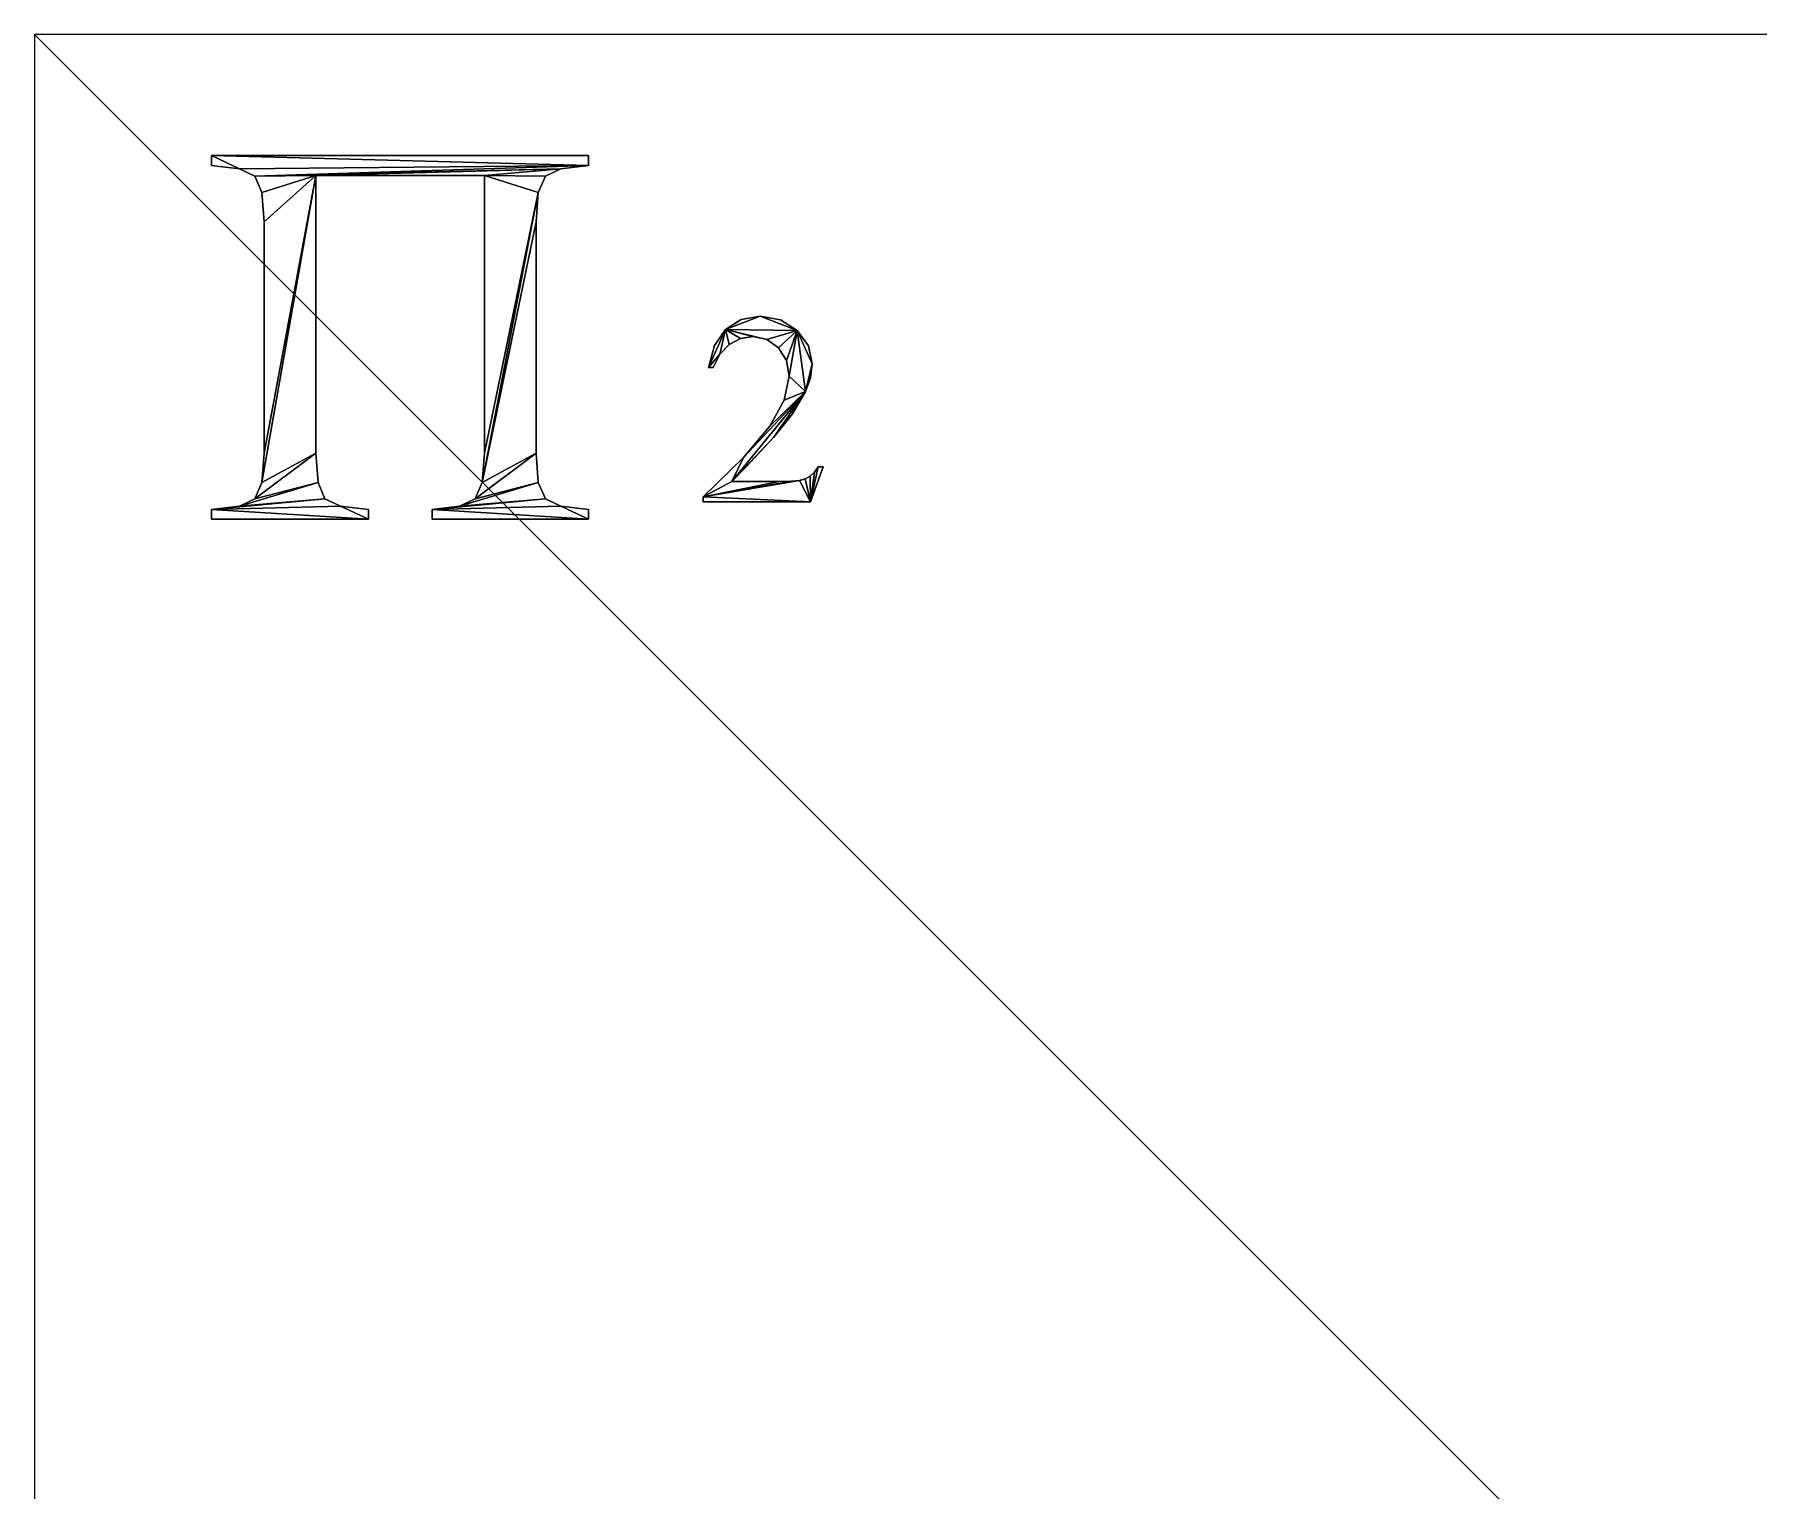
# Model space of a CAD drawing. Extents: x -12 to 200, y -2 to 100.
# Drawn here: x 0 to 31.38, y 73.5 to 100 of the extents above; entities that cross this region are included whole.
import ezdxf

# ---------------------------------------------------------------- set-up
doc = ezdxf.new("R2010")
doc.units = 0
doc.header["$MEASUREMENT"] = 0
for name, color, linetype in [('3õ', 7, 'CONTINUOUS'), ('AB', 7, 'CONTINUOUS'), ('´\xad.¯‗\xadÕþÛÓ', 7, 'CONTINUOUS'), ('´\xad.Ù¾¸Þ', 7, 'CONTINUOUS')]:
    doc.layers.add(name, color=color, linetype=linetype)

# ---------------------------------------------------------------- blocks, each defined once
blk = doc.blocks.new('3õG1')
at = {"layer": '3õ', "color": 18}
mesh = blk.add_polyface(dxfattribs=at)
corners = [(8.191, 97.435, 1.597), (5.12, 97.435, 1.597), (5.12, 92.381, 1.597), (5.162, 91.846, 1.597), (5.288, 91.551, 1.597), (5.57, 91.414, 1.597), (6.077, 91.355, 1.597), (6.077, 91.175, 1.597), (3.225, 91.175, 1.597), (3.225, 91.355, 1.597), (3.729, 91.414, 1.597), (4.011, 91.551, 1.597), (4.14, 91.846, 1.597), (4.182, 92.381, 1.597), (4.182, 96.59, 1.597), (4.14, 97.124, 1.597), (4.011, 97.42, 1.597), (3.729, 97.557, 1.597), (3.225, 97.615, 1.597), (3.225, 97.796, 1.597), (10.086, 97.796, 1.597), (10.086, 97.615, 1.597), (9.581, 97.557, 1.597), (9.299, 97.42, 1.597), (9.171, 97.124, 1.597), (9.129, 96.59, 1.597), (9.129, 92.381, 1.597), (9.171, 91.846, 1.597), (9.299, 91.551, 1.597), (9.581, 91.414, 1.597), (10.086, 91.355, 1.597), (10.086, 91.175, 1.597), (7.239, 91.175, 1.597), (7.239, 91.355, 1.597), (7.739, 91.413, 1.597), (8.02, 91.548, 1.597), (8.148, 91.843, 1.597), (8.191, 92.381, 1.597), (8.191, 97.435, 0.597), (5.12, 97.435, 0.597), (5.12, 92.381, 0.597), (5.162, 91.846, 0.597), (5.288, 91.551, 0.597), (5.57, 91.414, 0.597), (6.077, 91.355, 0.597), (6.077, 91.175, 0.597), (3.225, 91.175, 0.597), (3.225, 91.355, 0.597), (3.729, 91.414, 0.597), (4.011, 91.551, 0.597), (4.14, 91.846, 0.597), (4.182, 92.381, 0.597), (4.182, 96.59, 0.597), (4.14, 97.124, 0.597), (4.011, 97.42, 0.597), (3.729, 97.557, 0.597), (3.225, 97.615, 0.597), (3.225, 97.796, 0.597), (10.086, 97.796, 0.597), (10.086, 97.615, 0.597), (9.581, 97.557, 0.597), (9.299, 97.42, 0.597), (9.171, 97.124, 0.597), (9.129, 96.59, 0.597), (9.129, 92.381, 0.597), (9.171, 91.846, 0.597), (9.299, 91.551, 0.597), (9.581, 91.414, 0.597), (10.086, 91.355, 0.597), (10.086, 91.175, 0.597), (7.239, 91.175, 0.597), (7.239, 91.355, 0.597), (7.739, 91.413, 0.597), (8.02, 91.548, 0.597), (8.148, 91.843, 0.597), (8.191, 92.381, 0.597)]
mesh.append_faces([[corners[k] for k in face] for face in [(43, 45, 44), (45, 47, 46), (55, 57, 56), (57, 59, 58), (67, 69, 68), (69, 71, 70)]], dxfattribs={"vtx0": -1, "color": 18})
mesh.append_faces([[corners[k] for k in face] for face in [(42, 47, 43), (54, 59, 55), (66, 71, 67), (41, 48, 42), (65, 72, 66), (40, 49, 41), (64, 73, 65), (39, 50, 40), (63, 74, 64), (62, 74, 63), (61, 38, 62), (60, 38, 61)]], dxfattribs={"vtx0": -1, "vtx1": -1, "color": 18})
mesh.append_faces([[corners[k] for k in face] for face in [(5, 7, 9), (17, 19, 21), (29, 31, 33), (1, 16, 22), (43, 47, 45), (55, 59, 57), (67, 71, 69), (39, 60, 54)]], dxfattribs={"vtx0": -1, "vtx1": -1, "vtx2": -1, "color": 18})
mesh.append_faces([[corners[k] for k in face] for face in [(4, 9, 10), (16, 21, 22), (28, 33, 34), (3, 10, 11), (27, 34, 35), (2, 11, 12), (26, 35, 36), (1, 12, 13), (1, 13, 14), (24, 36, 37), (1, 14, 15), (24, 37, 0), (1, 15, 16), (22, 0, 1), (42, 48, 47), (54, 60, 59), (66, 72, 71), (41, 49, 48), (65, 73, 72), (40, 50, 49), (64, 74, 73), (39, 51, 50), (39, 52, 51), (62, 75, 74), (39, 53, 52), (62, 38, 75), (39, 54, 53), (60, 39, 38)]], dxfattribs={"vtx0": -1, "vtx2": -1, "color": 18})
mesh.append_faces([[corners[k] for k in face] for face in [(0, 37, 38), (75, 38, 37), (1, 0, 39), (38, 39, 0), (2, 1, 40), (39, 40, 1), (3, 2, 41), (40, 41, 2), (4, 3, 42), (41, 42, 3), (5, 4, 43), (42, 43, 4), (6, 5, 44), (43, 44, 5), (7, 6, 45), (44, 45, 6), (8, 7, 46), (45, 46, 7), (9, 8, 47), (46, 47, 8), (10, 9, 48), (47, 48, 9), (11, 10, 49), (48, 49, 10), (12, 11, 50), (49, 50, 11), (13, 12, 51), (50, 51, 12), (14, 13, 52), (51, 52, 13), (15, 14, 53), (52, 53, 14), (16, 15, 54), (53, 54, 15), (17, 16, 55), (54, 55, 16), (18, 17, 56), (55, 56, 17), (19, 18, 57), (56, 57, 18), (20, 19, 58), (57, 58, 19), (21, 20, 59), (58, 59, 20), (22, 21, 60), (59, 60, 21), (23, 22, 61), (60, 61, 22), (24, 23, 62), (61, 62, 23), (25, 24, 63), (62, 63, 24), (26, 25, 64), (63, 64, 25), (27, 26, 65), (64, 65, 26), (28, 27, 66), (65, 66, 27), (29, 28, 67), (66, 67, 28), (30, 29, 68), (67, 68, 29), (31, 30, 69), (68, 69, 30), (32, 31, 70), (69, 70, 31), (33, 32, 71), (70, 71, 32), (34, 33, 72), (71, 72, 33), (35, 34, 73), (72, 73, 34), (36, 35, 74), (73, 74, 35), (37, 36, 75), (74, 75, 36)]], dxfattribs={"vtx1": -1, "color": 18})
mesh.append_faces([[corners[k] for k in face] for face in [(4, 5, 9), (16, 17, 21), (28, 29, 33), (3, 4, 10), (27, 28, 34), (2, 3, 11), (26, 27, 35), (1, 2, 12), (25, 26, 36), (24, 25, 36), (23, 24, 0), (22, 23, 0)]], dxfattribs={"vtx1": -1, "vtx2": -1, "color": 18})
mesh.append_faces([[corners[k] for k in face] for face in [(5, 6, 7), (7, 8, 9), (17, 18, 19), (19, 20, 21), (29, 30, 31), (31, 32, 33)]], dxfattribs={"vtx2": -1, "color": 18})
blk = doc.blocks.new('3õG2')
at = {"layer": '3õ', "color": 18}
mesh = blk.add_polyface(dxfattribs=at)
corners = [(14.356, 92.131, 1.597), (14.124, 91.494, 1.597), (12.171, 91.494, 1.597), (12.171, 91.585, 1.597), (12.905, 92.299, 1.597), (13.384, 92.869, 1.597), (13.648, 93.345, 1.597), (13.736, 93.779, 1.597), (13.688, 94.066, 1.597), (13.543, 94.297, 1.597), (13.331, 94.449, 1.597), (13.082, 94.5, 1.597), (12.85, 94.464, 1.597), (12.643, 94.357, 1.597), (12.475, 94.181, 1.597), (12.356, 93.938, 1.597), (12.266, 93.938, 1.597), (12.375, 94.337, 1.597), (12.58, 94.631, 1.597), (12.864, 94.813, 1.597), (13.211, 94.873, 1.597), (13.58, 94.808, 1.597), (13.884, 94.614, 1.597), (14.086, 94.332, 1.597), (14.153, 94.004, 1.597), (14.124, 93.753, 1.597), (14.036, 93.501, 1.597), (13.799, 93.094, 1.597), (13.45, 92.664, 1.597), (12.956, 92.131, 1.597), (12.691, 91.863, 1.597), (13.555, 91.863, 1.597), (13.779, 91.868, 1.597), (13.925, 91.882, 1.597), (14.026, 91.912, 1.597), (14.117, 91.962, 1.597), (14.197, 92.034, 1.597), (14.266, 92.131, 1.597), (14.356, 92.131, 0.597), (14.124, 91.494, 0.597), (12.171, 91.494, 0.597), (12.171, 91.585, 0.597), (12.905, 92.299, 0.597), (13.384, 92.869, 0.597), (13.648, 93.345, 0.597), (13.736, 93.779, 0.597), (13.688, 94.066, 0.597), (13.543, 94.297, 0.597), (13.331, 94.449, 0.597), (13.082, 94.5, 0.597), (12.85, 94.464, 0.597), (12.643, 94.357, 0.597), (12.475, 94.181, 0.597), (12.356, 93.938, 0.597), (12.266, 93.938, 0.597), (12.375, 94.337, 0.597), (12.58, 94.631, 0.597), (12.864, 94.813, 0.597), (13.211, 94.873, 0.597), (13.58, 94.808, 0.597), (13.884, 94.614, 0.597), (14.086, 94.332, 0.597), (14.153, 94.004, 0.597), (14.124, 93.753, 0.597), (14.036, 93.501, 0.597), (13.799, 93.094, 0.597), (13.45, 92.664, 0.597), (12.956, 92.131, 0.597), (12.691, 91.863, 0.597), (13.555, 91.863, 0.597), (13.779, 91.868, 0.597), (13.925, 91.882, 0.597), (14.026, 91.912, 0.597), (14.117, 91.962, 0.597), (14.197, 92.034, 0.597), (14.266, 92.131, 0.597)]
mesh.append_faces([[corners[k] for k in face] for face in [(75, 39, 38), (39, 41, 40), (52, 54, 53), (54, 56, 55), (56, 58, 57), (58, 60, 59), (60, 62, 61), (62, 64, 63), (64, 66, 65), (66, 68, 67)]], dxfattribs={"vtx0": -1, "color": 18})
mesh.append_faces([[corners[k] for k in face] for face in [(74, 39, 75), (73, 39, 74), (51, 56, 52), (72, 39, 73), (50, 56, 51), (71, 39, 72), (49, 56, 50), (70, 41, 71), (48, 56, 49), (69, 41, 70), (68, 41, 69), (47, 60, 48), (46, 60, 47), (45, 60, 46)]], dxfattribs={"vtx0": -1, "vtx1": -1, "color": 18})
mesh.append_faces([[corners[k] for k in face] for face in [(14, 16, 18), (18, 20, 22), (22, 24, 26), (26, 28, 30), (33, 1, 3), (10, 18, 22), (26, 30, 4), (7, 22, 26), (52, 56, 54), (56, 60, 58), (60, 64, 62), (64, 68, 66), (71, 41, 39), (48, 60, 56), (64, 42, 68), (45, 64, 60)]], dxfattribs={"vtx0": -1, "vtx1": -1, "vtx2": -1, "color": 18})
mesh.append_faces([[corners[k] for k in face] for face in [(30, 3, 4), (26, 4, 5), (26, 5, 6), (26, 6, 7), (68, 42, 41), (64, 43, 42), (64, 44, 43), (64, 45, 44)]], dxfattribs={"vtx0": -1, "vtx2": -1, "color": 18})
mesh.append_faces([[corners[k] for k in face] for face in [(0, 37, 38), (75, 38, 37), (1, 0, 39), (38, 39, 0), (2, 1, 40), (39, 40, 1), (3, 2, 41), (40, 41, 2), (4, 3, 42), (41, 42, 3), (5, 4, 43), (42, 43, 4), (6, 5, 44), (43, 44, 5), (7, 6, 45), (44, 45, 6), (8, 7, 46), (45, 46, 7), (9, 8, 47), (46, 47, 8), (10, 9, 48), (47, 48, 9), (11, 10, 49), (48, 49, 10), (12, 11, 50), (49, 50, 11), (13, 12, 51), (50, 51, 12), (14, 13, 52), (51, 52, 13), (15, 14, 53), (52, 53, 14), (16, 15, 54), (53, 54, 15), (17, 16, 55), (54, 55, 16), (18, 17, 56), (55, 56, 17), (19, 18, 57), (56, 57, 18), (20, 19, 58), (57, 58, 19), (21, 20, 59), (58, 59, 20), (22, 21, 60), (59, 60, 21), (23, 22, 61), (60, 61, 22), (24, 23, 62), (61, 62, 23), (25, 24, 63), (62, 63, 24), (26, 25, 64), (63, 64, 25), (27, 26, 65), (64, 65, 26), (28, 27, 66), (65, 66, 27), (29, 28, 67), (66, 67, 28), (30, 29, 68), (67, 68, 29), (31, 30, 69), (68, 69, 30), (32, 31, 70), (69, 70, 31), (33, 32, 71), (70, 71, 32), (34, 33, 72), (71, 72, 33), (35, 34, 73), (72, 73, 34), (36, 35, 74), (73, 74, 35), (37, 36, 75), (74, 75, 36)]], dxfattribs={"vtx1": -1, "color": 18})
mesh.append_faces([[corners[k] for k in face] for face in [(36, 37, 1), (35, 36, 1), (13, 14, 18), (34, 35, 1), (12, 13, 18), (33, 34, 1), (11, 12, 18), (32, 33, 3), (10, 11, 18), (31, 32, 3), (30, 31, 3), (9, 10, 22), (8, 9, 22), (7, 8, 22)]], dxfattribs={"vtx1": -1, "vtx2": -1, "color": 18})
mesh.append_faces([[corners[k] for k in face] for face in [(37, 0, 1), (1, 2, 3), (14, 15, 16), (16, 17, 18), (18, 19, 20), (20, 21, 22), (22, 23, 24), (24, 25, 26), (26, 27, 28), (28, 29, 30)]], dxfattribs={"vtx2": -1, "color": 18})

msp = doc.modelspace()

# ---------------------------------------------------------------- block references
at = {"layer": '3õ'}
for name in ['3õG1', '3õG2']:
    msp.add_blockref(name, (0, 0), dxfattribs=at)

# ---------------------------------------------------------------- meshes
at = {"layer": '3õ', "color": 4}
mesh = msp.add_polyface(dxfattribs=at)
corners = [(100, 0), (0, 0), (100, 100), (0, 100)]
mesh.append_faces([[corners[k] for k in face] for face in [(0, 3, 1)]], dxfattribs={"vtx0": -1, "color": 4})
mesh.append_faces([[corners[k] for k in face] for face in [(0, 2, 3)]], dxfattribs={"vtx2": -1, "color": 4})
at = {"layer": 'AB', "color": 175}
mesh = msp.add_polyface(dxfattribs=at)
corners = [(75.541, 88.193, 81.847), (75.762, 87.886, 81.791), (75.983, 87.578, 81.734), (76.068, 87.265, 81.938), (76.152, 86.952, 82.141), (76.051, 86.817, 82.484), (75.95, 86.681, 82.828), (75.723, 86.803, 83.11), (75.495, 86.925, 83.393), (75.275, 87.232, 83.449), (75.054, 87.54, 83.505), (74.969, 87.853, 83.302), (74.884, 88.166, 83.099), (74.985, 88.301, 82.755), (75.086, 88.437, 82.412), (75.314, 88.315, 82.129), (14.939, 50.634, 49.227), (15.16, 50.327, 49.171), (15.381, 50.019, 49.115), (15.465, 49.706, 49.318), (15.55, 49.393, 49.521), (15.449, 49.258, 49.864), (15.348, 49.122, 50.208), (15.12, 49.244, 50.49), (14.893, 49.366, 50.773), (14.672, 49.673, 50.829), (14.451, 49.981, 50.885), (14.367, 50.294, 50.682), (14.282, 50.607, 50.479), (14.383, 50.742, 50.136), (14.484, 50.878, 49.792), (14.711, 50.756, 49.51)]
mesh.append_faces([[corners[k] for k in face] for face in [(0, 17, 1), (1, 18, 2), (2, 19, 3), (3, 20, 4), (4, 21, 5), (5, 22, 6), (6, 23, 7), (7, 24, 8), (8, 25, 9), (9, 26, 10), (10, 27, 11), (11, 28, 12), (12, 29, 13), (13, 30, 14), (14, 31, 15), (15, 16, 0)]], dxfattribs={"vtx0": -1, "color": 175})
mesh.append_faces([[corners[k] for k in face] for face in [(0, 16, 17), (1, 17, 18), (2, 18, 19), (3, 19, 20), (4, 20, 21), (5, 21, 22), (6, 22, 23), (7, 23, 24), (8, 24, 25), (9, 25, 26), (10, 26, 27), (11, 27, 28), (12, 28, 29), (13, 29, 30), (14, 30, 31), (15, 31, 16)]], dxfattribs={"vtx2": -1, "color": 175})
at = {"layer": '´\xad.¯‗\xadÕþÛÓ', "color": 15}
mesh = msp.add_polyface(dxfattribs=at)
corners = [(75.241, 88.007, -0.85), (75.44, 87.686, -0.912), (75.639, 87.365, -0.974), (75.802, 87.101, -0.75), (75.966, 86.836, -0.527), (75.999, 86.784, -0.149), (76.031, 86.731, 0.229), (75.914, 86.921, 0.539), (75.796, 87.111, 0.85), (75.597, 87.432, 0.912), (75.398, 87.753, 0.974), (75.234, 88.017, 0.75), (75.071, 88.281, 0.527), (75.038, 88.334, 0.149), (75.006, 88.386, -0.229), (75.123, 88.197, -0.539), (14.638, 50.448, -0.85), (14.837, 50.127, -0.912), (15.036, 49.806, -0.974), (15.2, 49.542, -0.75), (15.364, 49.278, -0.527), (15.396, 49.225, -0.149), (15.429, 49.173, 0.229), (15.311, 49.362, 0.539), (15.193, 49.552, 0.85), (14.995, 49.873, 0.912), (14.796, 50.194, 0.974), (14.632, 50.458, 0.75), (14.468, 50.722, 0.527), (14.436, 50.775, 0.149), (14.403, 50.827, -0.229), (14.521, 50.638, -0.539)]
mesh.append_faces([[corners[k] for k in face] for face in [(0, 17, 1), (1, 18, 2), (2, 19, 3), (3, 20, 4), (4, 21, 5), (5, 22, 6), (6, 23, 7), (7, 24, 8), (8, 25, 9), (9, 26, 10), (10, 27, 11), (11, 28, 12), (12, 29, 13), (13, 30, 14), (14, 31, 15), (15, 16, 0)]], dxfattribs={"vtx0": -1, "color": 15})
mesh.append_faces([[corners[k] for k in face] for face in [(0, 16, 17), (1, 17, 18), (2, 18, 19), (3, 19, 20), (4, 20, 21), (5, 21, 22), (6, 22, 23), (7, 23, 24), (8, 24, 25), (9, 25, 26), (10, 26, 27), (11, 27, 28), (12, 28, 29), (13, 29, 30), (14, 30, 31), (15, 31, 16)]], dxfattribs={"vtx2": -1, "color": 15})
at = {"layer": '´\xad.Ù¾¸Þ', "color": 18}
mesh = msp.add_polyface(dxfattribs=at)
corners = [(75.201, 87.862, 82.859), (75.252, 87.93, 82.688), (75.302, 87.998, 82.516), (75.416, 87.937, 82.375), (75.53, 87.876, 82.233), (75.64, 87.722, 82.205), (75.751, 87.568, 82.177), (75.793, 87.412, 82.279), (75.835, 87.255, 82.38), (75.785, 87.188, 82.552), (75.734, 87.12, 82.724), (75.621, 87.181, 82.865), (75.507, 87.242, 83.006), (75.396, 87.396, 83.034), (75.286, 87.549, 83.062), (75.244, 87.706, 82.961), (14.599, 50.304, 50.24), (14.649, 50.371, 50.068), (14.7, 50.439, 49.896), (14.814, 50.378, 49.755), (14.927, 50.317, 49.614), (15.038, 50.163, 49.585), (15.148, 50.01, 49.557), (15.191, 49.853, 49.659), (15.233, 49.696, 49.76), (15.182, 49.629, 49.932), (15.132, 49.561, 50.104), (15.018, 49.622, 50.245), (14.904, 49.683, 50.386), (14.794, 49.837, 50.415), (14.684, 49.99, 50.443), (14.641, 50.147, 50.341)]
mesh.append_faces([[corners[k] for k in face] for face in [(0, 17, 1), (1, 18, 2), (2, 19, 3), (3, 20, 4), (4, 21, 5), (5, 22, 6), (6, 23, 7), (7, 24, 8), (8, 25, 9), (9, 26, 10), (10, 27, 11), (11, 28, 12), (12, 29, 13), (13, 30, 14), (14, 31, 15), (15, 16, 0)]], dxfattribs={"vtx0": -1, "color": 18})
mesh.append_faces([[corners[k] for k in face] for face in [(0, 16, 17), (1, 17, 18), (2, 18, 19), (3, 19, 20), (4, 20, 21), (5, 21, 22), (6, 22, 23), (7, 23, 24), (8, 24, 25), (9, 25, 26), (10, 26, 27), (11, 27, 28), (12, 28, 29), (13, 29, 30), (14, 30, 31), (15, 31, 16)]], dxfattribs={"vtx2": -1, "color": 18})

doc.saveas('drawing.dxf')
